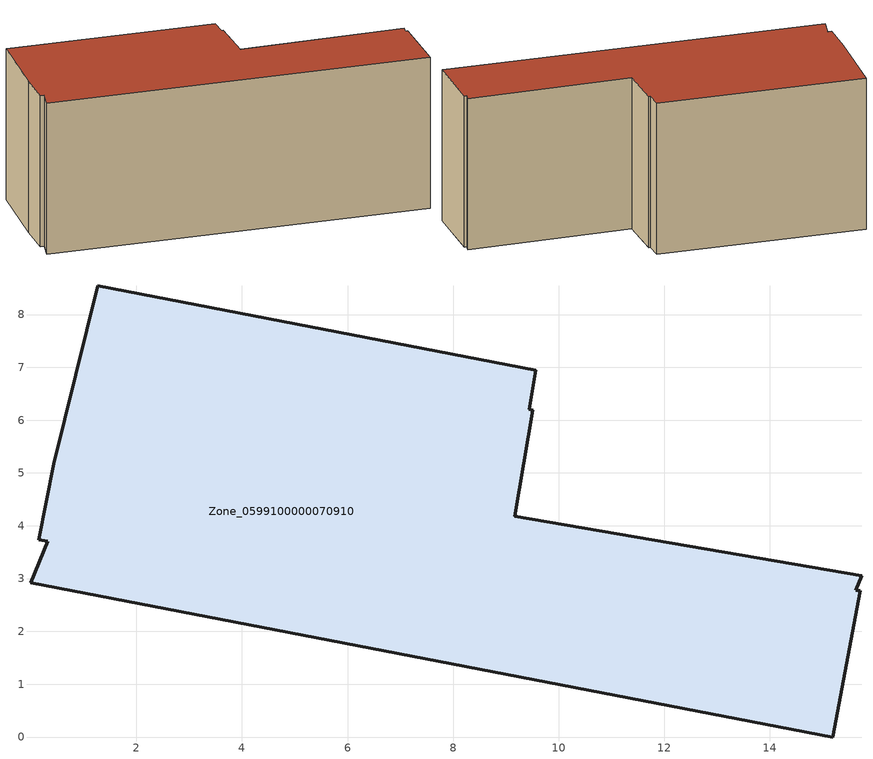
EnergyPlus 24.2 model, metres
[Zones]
Zone_0599100000070910
 floor ground (C_G): 1.27,8.54 9.56,6.94 9.44,6.2 9.51,6.19 9.17,4.18 15.73,3.06 15.63,2.78 15.71,2.77 15.19,0 0.01,2.92 0.32,3.71 0.16,3.74 0.43,5.18 z0
 wall outside (C_F): 0.32,3.71 0.01,2.92 15.19,0 15.71,2.77 15.63,2.78 15.73,3.06 9.17,4.18 9.51,6.19 9.44,6.2 9.56,6.94 1.27,8.54 0.43,5.18 0.16,3.74 0.32,3.71 z0:6.28
 roof outside (C_R): 1.27,8.54 0.43,5.18 0.16,3.74 0.32,3.71 0.01,2.92 15.19,0 15.71,2.77 15.63,2.78 15.73,3.06 9.17,4.18 9.51,6.19 9.44,6.2 9.56,6.94 z6.28
[BUILDING]
Pand.0599100000070910: North Axis=0; Terrain=City; Loads Convergence Tolerance Value=0.04; Temperature Convergence Tolerance Value=0.4; Solar Distribution=FullExterior; Maximum Number of Warmup Days=25; Minimum Number of Warmup Days=1
[Site:Location]
Rotterdam.The.Hague.AP_ZH_NLD Design_Conditions: Latitude=51.96; Longitude=4.45; Time Zone=1; Elevation=-4.5
[SITE:GROUNDTEMPERATURE:BUILDINGSURFACE]
18, 18, 18, 18, 18, 18, 18, 18, 18, 18, 18, 18
[MATERIAL] Thermal Absorptance=0.9; Solar Absorptance=0.7; Visible Absorptance=0.7
Name | Roughness | Thickness | Conductivity | Density | Specific Heat
G.D.1965 | MediumSmooth | 0.15 | 1 | 540 | 1210
F.D.1965 | Rough | 0.3 | 0.857143 | 1920 | 840
R.D.1965 | MediumRough | 0.2 | 0.08 | 1500 | 1000
[CONSTRUCTION]
C_G: G.D.1965
C_F: F.D.1965
C_R: R.D.1965
[ZONE]
Zone_0599100000070910: Type=1; Multiplier=1; Ceiling Height=Autocalculate; Volume=Autocalculate; Floor Area=autocalculate; Part of Total Floor Area=Yes
[ZONEINFILTRATION:DESIGNFLOWRATE]
Infil_Zone_0599100000070910: Zone or ZoneList or Space or SpaceList=Zone_0599100000070910; Schedule=AlwaysOn; Design Flow Rate Calculation Method=Flow/Area; Flow Rate per Floor Area=0.0042; Constant Term Coefficient=1; Temperature Term Coefficient=0; Velocity Term Coefficient=0; Velocity Squared Term Coefficient=0
[HVACTEMPLATE:ZONE:IDEALLOADSAIRSYSTEM]
Zone_0599100000070910: Maximum Heating Supply Air Temperature=50; Minimum Cooling Supply Air Temperature=13; Maximum Heating Supply Air Humidity Ratio=0.0156; Minimum Cooling Supply Air Humidity Ratio=0.0077; Heating Limit=NoLimit; Cooling Limit=NoLimit; Dehumidification Control Type=ConstantSensibleHeatRatio; Cooling Sensible Heat Ratio=0.7; Dehumidification Setpoint=60; Humidification Control Type=None; Humidification Setpoint=30; Outdoor Air Method=None; Outdoor Air Flow Rate per Person=0.00944; Outdoor Air Flow Rate per Zone Floor Area=0; Outdoor Air Flow Rate per Zone=0; Demand Controlled Ventilation Type=None; Outdoor Air Economizer Type=NoEconomizer; Heat Recovery Type=None; Sensible Heat Recovery Effectiveness=0.7; Latent Heat Recovery Effectiveness=0.65
[ZONECONTROL:THERMOSTAT]
ThermostatControl_Zone_0599100000070910: Zone or ZoneList=Zone_0599100000070910; Control Type Schedule=DualSetpointControlType; Control 1=Thermostat_Zone_0599100000070910; Temperature Difference Between Cutout And Setpoint=0
[THERMOSTATSETPOINT:DUALSETPOINT]
Thermostat_Zone_0599100000070910: Heating Setpoint Temperature Schedule=HeatingSetpoint_Zone_0599100000070910; Cooling Setpoint Temperature Schedule=CoolingSetpoint_Zone_0599100000070910
[SCHEDULE:COMPACT]
HeatingSetpoint_Zone_0599100000070910: Through: 12/31, For: AllDays, Until: 24:00, 21
CoolingSetpoint_Zone_0599100000070910: Through: 12/31, For: AllDays, Until: 24:00, 24
DualSetpointControlType: Through: 12/31, For: AllDays, Until: 24:00, 4
AlwaysOn: Through: 12/31, For: AllDays, Until: 24:00, 1
